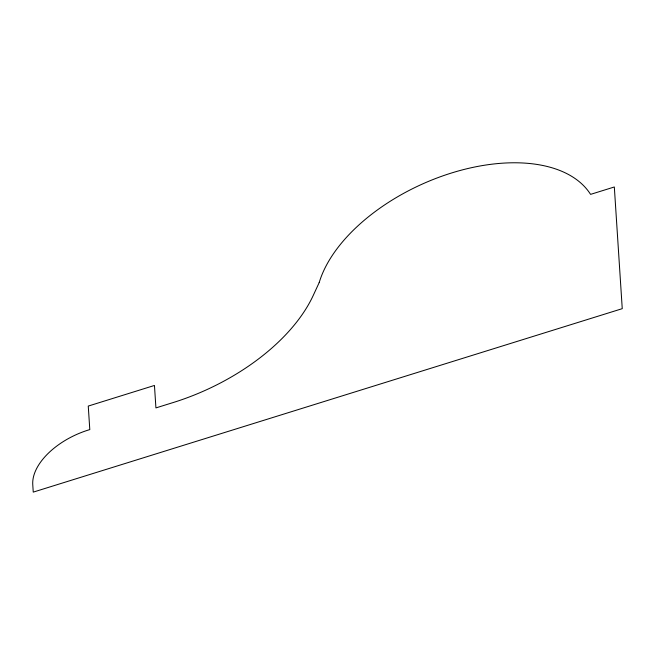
<?xml version="1.0" encoding="UTF-8"?>
<svg xmlns="http://www.w3.org/2000/svg" width="655" height="655" viewBox="0 0 655 655"><rect width="100%" height="100%" fill="white"/><g stroke="black" fill="none" stroke-linecap="round" stroke-linejoin="round"><path stroke-width="0.98" d="M319.206 282.542L313.139 295.659A164.536 93.665 -24.2 0 1 171.201 403.152L155.923 407.909L154.457 385.451L88.261 406.075L89.792 429.598A61.619 35.075 -24.2 0 0 32.75 484.463L33.249 492.118L622.25 308.661L614.325 186.978L590.564 194.379A149.798 85.273 -24.2 0 0 448.487 173.96A149.798 85.273 -24.2 0 0 319.206 282.542"/></g></svg>
